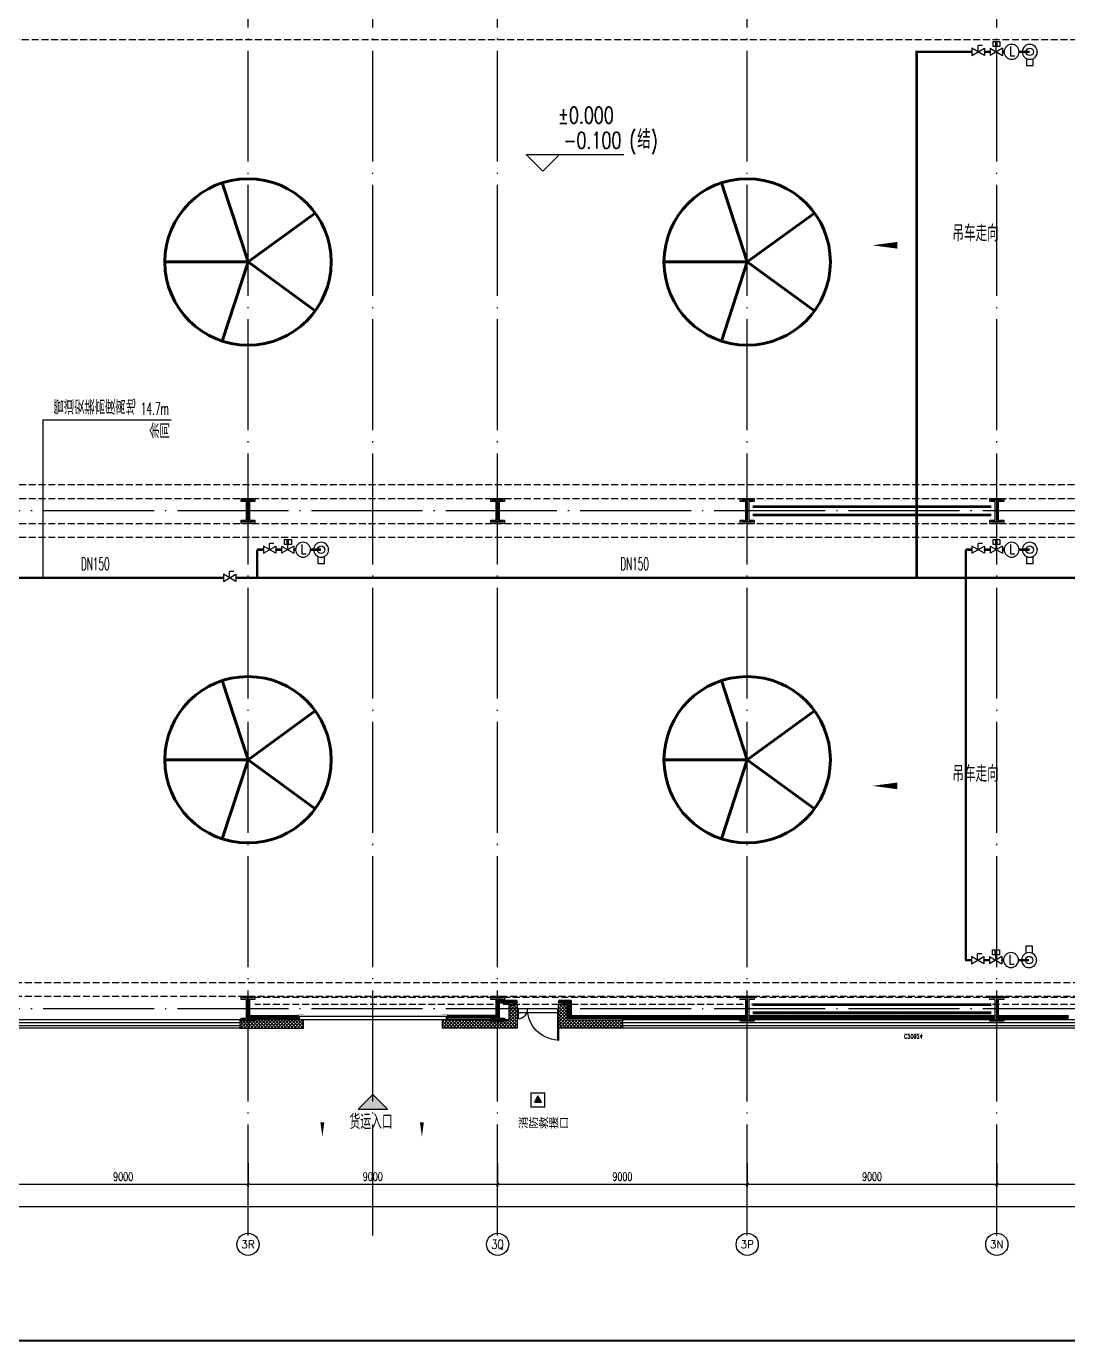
# Model space of a CAD drawing. Extents: x -452079 to 117456, y 3902 to 836955.
# Drawn here: x -271886 to -234336, y 410727 to 458153 of the extents above; entities that cross this region are included whole.
import ezdxf
from ezdxf.enums import TextEntityAlignment as Align

# ---------------------------------------------------------------- set-up
doc = ezdxf.new("R2010")
doc.units = 0
doc.header["$LTSCALE"] = 1000
doc.header["$MEASUREMENT"] = 0
for name, pattern in [('10平面$0$DASH', [0.35, 0.25, -0.1]), ('CENTER', [2, 1.25, -0.25, 0.25, -0.25]), ('DASH', [0.35, 0.25, -0.1]), ('DOTE', [2.42, 2, -0.2, 0.02, -0.2])]:
    doc.linetypes.add(name, pattern=pattern)
for name, color, linetype in [('0-cxFrame', 155, 'Continuous'), ('0-辅助线', 1, 'Continuous'), ('10平面$0$WINDOW', 4, 'Continuous'), ('A-AXIS-D', 1, 'Continuous'), ('A-AXIS-DOTE', 14, 'DOTE'), ('A-AXIS-SYMB', 3, 'Continuous'), ('A-HATCH-2', 251, 'Continuous'), ('A-HRAIL', 173, 'Continuous'), ('A-LIN-V', 9, 'Continuous'), ('A-SFCE', 30, 'Continuous'), ('A-TEXT', 61, 'Continuous'), ('A-WINDOW', 140, 'Continuous'), ('AS-COLN', 6, 'Continuous'), ('AS-WALL', 40, 'Continuous'), ('EVALVE_喷淋', 7, 'Continuous'), ('FH-tri', 180, 'Continuous'), ('FM_ZF中水', 2, 'Continuous'), ('FM_ZF喷淋', 6, 'Continuous'), ('PUB_HATCH', 8, 'Continuous'), ('PUB_TEXT', 7, 'Continuous'), ('RP-N2-01$0$$0$A-WIND-J', 1, 'Continuous'), ('RP-N2-01$0$A-WIND-J', 3, 'Continuous'), ('TEXT_喷淋', 6, 'Continuous'), ('TWT_LEAD', 3, 'Continuous'), ('WALL', 2, 'Continuous'), ('建-标高', 3, 'Continuous'), ('建-窗', 4, 'Continuous'), ('建-箭头', 3, 'Continuous'), ('建-门窗编号', 7, 'Continuous')]:
    doc.layers.add(name, color=color, linetype=linetype)
for name, color, linetype, lineweight in [('0-cxText', 131, 'Continuous', 25), ('Gps-ZF喷淋', 6, 'TG_ZP', 60), ('柱间支撑', 6, 'CENTER', 0)]:
    doc.layers.add(name, color=color, linetype=linetype, lineweight=lineweight)
doc.styles.add('_TCH_AXIS', font='COMPLEX', dxfattribs={"bigfont": 'GBCBIG'})
doc.styles.add('_TCH_DIM', font='SIMPLEX', dxfattribs={"width": 0.75, "bigfont": '@1HZTXT'})
doc.styles.add('_TCH_DIM_T3', font='SIMPLEX', dxfattribs={"width": 0.705882, "bigfont": 'GBCBIG'})
doc.styles.add('_TWT_PIPEDN', font='SIMPLEX', dxfattribs={"width": 0.65, "height": 3.5, "bigfont": 'HZTXT'})
doc.styles.add('A-STANDARD', font='SIMPLEX', dxfattribs={"bigfont": 'GBCBIG'})
doc.styles.add('A-WIN-LABEL', font='SIMPLEX', dxfattribs={"bigfont": 'GBCBIG'})
doc.styles.add('cx_tuming', font='')
doc.styles.add('cx_tuqian1', font='')
doc.styles.add('HZ', font='SIMPLEX', dxfattribs={"bigfont": 'HZTXT'})
doc.styles.add('TG_LINETYPE', font='SIMPLEX', dxfattribs={"width": 0.8, "height": 3.5, "bigfont": 'HZTXT'})
doc.styles.add('黑体', font='', dxfattribs={"height": 12})
doc.styles.get('cx_tuming').set_extended_font_data('SimHei')
doc.styles.get('cx_tuqian1').set_extended_font_data('SimSun')
doc.styles.get('黑体').set_extended_font_data('SimHei')
doc.linetypes.add('TG_ZP', pattern='A,3,-0.6,["ZP",TG_LINETYPE,S=0.1,R=0,X=-0.52,Y=-0.15],0', length=3.6)
doc.dimstyles.new('_TCH_ARCH&&100', dxfattribs={"dimtxt": 297.5, "dimasz": 100, "dimexe": 100, "dimexo": 100, "dimgap": 126.25, "dimtad": 1, "dimdec": 0, "dimzin": 0, "dimdsep": 46, "dimtxsty": '_TCH_DIM_T3', "dimblk": 'ARCHTICK', "dimcen": 0.09, "dimclrt": 7, "dimazin": 2, "dimtfac": 1, "dimtdec": 0, "dimtix": 1, "dimtmove": 2, "dimatfit": 3, "dimfxl": 0, "dimtolj": 1, "dimtzin": 0, "dimarcsym": 0})
pattern_1 = [(45, (60, 0), (-60.000061, 60.000061), []), (135, (60, 0), (-60.000061, -60.000061), [])]

# ---------------------------------------------------------------- blocks, each defined once
blk = doc.blocks.new('$VALVE$00000751')
for p, q in [((-53, -108), (-53, -221)), ((53, -221), (53, -108)), ((-53, -221), (53, -221))]:
    blk.add_line(p, q)
blk.add_lwpolyline([(-120, 0, 1), (120, 0, 1), (-120, 0, 1.76642)], format="xyb")
blk.add_circle((0, 0), 60)
for p in [(-120, 0), (120, 0)]:
    blk.add_point(p)
blk = doc.blocks.new('$VALVE$00000558')
for p, q in [((-125, 72), (125, -72)), ((125, 72), (-125, -72)), ((-125, 72), (-125, -72)), ((0, 0), (0, 104)), ((125, 72), (125, -72))]:
    blk.add_line(p, q)
blk.add_lwpolyline([(73, 106), (-66, 106), (-66, 206), (73, 206)], close=True)
for p in [(-125, 0), (125, 0)]:
    blk.add_point(p)
at = {"style": 'HZ', "width": 0.948502}
blk.add_text('M', height=69.3, dxfattribs=at).set_placement((-24, 125), (26, 125), align=Align.FIT)
blk = doc.blocks.new('$VALVE$00000531')
at = {"color": 7}
for p, q in [((-23, 104), (-23, -83)), ((-23, -83), (61, -83))]:
    blk.add_line(p, q, dxfattribs=at)
blk.add_lwpolyline([(-150, 0, 1), (150, 0, 1), (-150, 0, 0.808179)], format="xyb")
for p in [(-150, 0), (150, 0)]:
    blk.add_point(p)
blk = doc.blocks.new('$VALVE$00000437')
for p in [(0, 0), (87, 124)]:
    blk.add_line(p, (0, 124))
blk.add_lwpolyline([(-125, -72), (125, 72), (125, -72), (-125, 72)], close=True)
for p in [(-125, 0), (125, 0)]:
    blk.add_point(p)
blk = doc.blocks.new('A$C089F5A68')
at = {"layer": 'Gps-ZF喷淋', "linetype": 'TG_ZP', "const_width": 90}
for points in [[(0, 497), (224, 497)], [(675, 497), (877, 497)], [(1327, 497), (1384, 497)], [(1924, 497), (2308, 497)]]:
    blk.add_lwpolyline(points, dxfattribs=at)
at = {"layer": 'FM_ZF中水', "xscale": -2.25, "yscale": -2.25, "zscale": 2.25, "rotation": 180.437234267963}
blk.add_blockref('$VALVE$00000751', (2308, 497), dxfattribs=at)
at = {"layer": 'FM_ZF喷淋', "xscale": 1.8, "yscale": 1.8, "zscale": 1.8}
for name, p in [('$VALVE$00000437', (449, 497)), ('$VALVE$00000558', (1102, 497)), ('$VALVE$00000531', (1654, 497))]:
    blk.add_blockref(name, p, dxfattribs=at)
blk = doc.blocks.new('A$C5D1316D7')
at = {"layer": 'Gps-ZF喷淋', "linetype": 'TG_ZP', "const_width": 90}
for points in [[(0, 270), (224, 270)], [(675, 270), (877, 270)], [(1327, 270), (1384, 270)], [(1924, 270), (2308, 270)]]:
    blk.add_lwpolyline(points, dxfattribs=at)
at = {"layer": 'FM_ZF中水', "xscale": -2.25, "yscale": -2.25, "zscale": 2.25, "rotation": 0.4372342679630137}
blk.add_blockref('$VALVE$00000751', (2308, 270), dxfattribs=at)
at = {"layer": 'FM_ZF喷淋', "xscale": 1.8, "yscale": 1.8, "zscale": 1.8}
for name, p in [('$VALVE$00000437', (449, 270)), ('$VALVE$00000558', (1102, 270)), ('$VALVE$00000531', (1654, 270))]:
    blk.add_blockref(name, p, dxfattribs=at)
blk = doc.blocks.new('_ArchTick')
at = {"color": 0, "linetype": 'ByBlock', "const_width": 0.4}
blk.add_lwpolyline([(-0.5, -0.5), (0.5, 0.5)], dxfattribs=at)
blk = doc.blocks.new('*D351')
at = {"layer": 'A-AXIS-D', "color": 0, "lineweight": -2, "transparency": 16777216}
for p, q in [((48518, 3326), (48518, 2468)), ((57518, 3326), (57518, 2468)), ((48518, 2568), (57518, 2568))]:
    blk.add_line(p, q, dxfattribs=at)
at = {"layer": 'A-AXIS-D', "color": 0, "lineweight": -2, "transparency": 16777216, "xscale": 100, "yscale": 100, "zscale": 100, "rotation": 180}
blk.add_blockref('_ArchTick', (48518, 2568), dxfattribs=at)
at = {"layer": 'A-AXIS-D', "color": 0, "lineweight": -2, "transparency": 16777216, "xscale": 100, "yscale": 100, "zscale": 100}
blk.add_blockref('_ArchTick', (57518, 2568), dxfattribs=at)
at = {"layer": 'A-AXIS-D', "color": 7, "transparency": 16777216, "insert": (53018, 2843), "char_height": 297.5, "attachment_point": 5, "style": '_TCH_DIM_T3'}
blk.add_mtext('\\A1;9000', dxfattribs=at)
blk = doc.blocks.new('*D352')
at = {"layer": 'A-AXIS-D', "color": 0, "lineweight": -2, "transparency": 16777216}
for p, q in [((57518, 3326), (57518, 2468)), ((66518, 3326), (66518, 2468)), ((57518, 2568), (66518, 2568))]:
    blk.add_line(p, q, dxfattribs=at)
at = {"layer": 'A-AXIS-D', "color": 0, "lineweight": -2, "transparency": 16777216, "xscale": 100, "yscale": 100, "zscale": 100, "rotation": 180}
blk.add_blockref('_ArchTick', (57518, 2568), dxfattribs=at)
at = {"layer": 'A-AXIS-D', "color": 0, "lineweight": -2, "transparency": 16777216, "xscale": 100, "yscale": 100, "zscale": 100}
blk.add_blockref('_ArchTick', (66518, 2568), dxfattribs=at)
at = {"layer": 'A-AXIS-D', "color": 7, "transparency": 16777216, "insert": (62018, 2843), "char_height": 297.5, "attachment_point": 5, "style": '_TCH_DIM_T3'}
blk.add_mtext('\\A1;9000', dxfattribs=at)
blk = doc.blocks.new('*D353')
at = {"layer": 'A-AXIS-D', "color": 0, "lineweight": -2, "transparency": 16777216}
for p, q in [((66518, 3326), (66518, 2468)), ((75518, 3326), (75518, 2468)), ((66518, 2568), (75518, 2568))]:
    blk.add_line(p, q, dxfattribs=at)
at = {"layer": 'A-AXIS-D', "color": 0, "lineweight": -2, "transparency": 16777216, "xscale": 100, "yscale": 100, "zscale": 100, "rotation": 180}
blk.add_blockref('_ArchTick', (66518, 2568), dxfattribs=at)
at = {"layer": 'A-AXIS-D', "color": 0, "lineweight": -2, "transparency": 16777216, "xscale": 100, "yscale": 100, "zscale": 100}
blk.add_blockref('_ArchTick', (75518, 2568), dxfattribs=at)
at = {"layer": 'A-AXIS-D', "color": 7, "transparency": 16777216, "insert": (71018, 2843), "char_height": 297.5, "attachment_point": 5, "style": '_TCH_DIM_T3'}
blk.add_mtext('\\A1;9000', dxfattribs=at)
blk = doc.blocks.new('*D354')
at = {"layer": 'A-AXIS-D', "color": 0, "lineweight": -2, "transparency": 16777216}
for p, q in [((75518, 3326), (75518, 2468)), ((84518, 3326), (84518, 2468)), ((75518, 2568), (84518, 2568))]:
    blk.add_line(p, q, dxfattribs=at)
at = {"layer": 'A-AXIS-D', "color": 0, "lineweight": -2, "transparency": 16777216, "xscale": 100, "yscale": 100, "zscale": 100, "rotation": 180}
blk.add_blockref('_ArchTick', (75518, 2568), dxfattribs=at)
at = {"layer": 'A-AXIS-D', "color": 0, "lineweight": -2, "transparency": 16777216, "xscale": 100, "yscale": 100, "zscale": 100}
blk.add_blockref('_ArchTick', (84518, 2568), dxfattribs=at)
at = {"layer": 'A-AXIS-D', "color": 7, "transparency": 16777216, "insert": (80018, 2843), "char_height": 297.5, "attachment_point": 5, "style": '_TCH_DIM_T3'}
blk.add_mtext('\\A1;9000', dxfattribs=at)
blk = doc.blocks.new('*D355')
at = {"layer": 'A-AXIS-D', "color": 0, "lineweight": -2, "transparency": 16777216}
for p, q in [((84518, 3326), (84518, 2468)), ((93518, 3326), (93518, 2468)), ((84518, 2568), (93518, 2568))]:
    blk.add_line(p, q, dxfattribs=at)
at = {"layer": 'A-AXIS-D', "color": 0, "lineweight": -2, "transparency": 16777216, "xscale": 100, "yscale": 100, "zscale": 100, "rotation": 180}
blk.add_blockref('_ArchTick', (84518, 2568), dxfattribs=at)
at = {"layer": 'A-AXIS-D', "color": 0, "lineweight": -2, "transparency": 16777216, "xscale": 100, "yscale": 100, "zscale": 100}
blk.add_blockref('_ArchTick', (93518, 2568), dxfattribs=at)
at = {"layer": 'A-AXIS-D', "color": 7, "transparency": 16777216, "insert": (89018, 2843), "char_height": 297.5, "attachment_point": 5, "style": '_TCH_DIM_T3'}
blk.add_mtext('\\A1;9000', dxfattribs=at)
blk = doc.blocks.new('*D369')
at = {"layer": 'A-AXIS-D', "color": 0, "lineweight": -2, "transparency": 16777216}
for p, q in [((7618, 3226), (7618, 1668)), ((193318, 3226), (193318, 1668)), ((7618, 1768), (193318, 1768))]:
    blk.add_line(p, q, dxfattribs=at)
at = {"layer": 'A-AXIS-D', "color": 0, "lineweight": -2, "transparency": 16777216, "xscale": 100, "yscale": 100, "zscale": 100, "rotation": 180}
blk.add_blockref('_ArchTick', (7618, 1768), dxfattribs=at)
at = {"layer": 'A-AXIS-D', "color": 0, "lineweight": -2, "transparency": 16777216, "xscale": 100, "yscale": 100, "zscale": 100}
blk.add_blockref('_ArchTick', (193318, 1768), dxfattribs=at)
at = {"layer": 'A-AXIS-D', "color": 7, "transparency": 16777216, "insert": (100468, 2043), "char_height": 297.5, "attachment_point": 5, "style": '_TCH_DIM_T3'}
blk.add_mtext('\\A1;185700', dxfattribs=at)
blk = doc.blocks.new('WINDOW2DLIB$DYNSTYLE$00000005')
at = {"color": 0}
for points in [[(-0.5, 0.5), (-0.5, -0.5)], [(-0.5, 0.5), (0.5, 0.5)], [(0.5, -0.5), (0.5, 0.5)], [(0.5, 0.1667), (-0.5, 0.1667)], [(0.5, -0.1667), (-0.5, -0.1667)], [(-0.5, -0.5), (0.5, -0.5)]]:
    blk.add_lwpolyline(points, dxfattribs=at)
blk = doc.blocks.new('10平面$0$$DorLib2D$00000126')
at = {"color": 0, "linetype": 'Continuous'}
for p, q in [((-0.532, 0.5), (-0.532, 0.9)), ((0.532, 0.9), (0.532, 0.5))]:
    blk.add_line(p, q, dxfattribs=at)
at = {"color": 0, "linetype": '10平面$0$DASH'}
for p, q in [((-0.532, 0.9), (0.532, 0.9)), ((-0.532, 0.5), (0.532, 0.5))]:
    blk.add_line(p, q, dxfattribs=at)
blk = doc.blocks.new('DOOR2DLIB$SYSLIB$00000123')
at = {"color": 0}
for p, q in [((0.475, -0.001), (0.475, 0.752)), ((0.475, 0.752), (0.5, 0.752)), ((0.5, -0.001), (0.5, 0.752)), ((-0.5, 0), (-0.5, 0.252)), ((-0.475, 0.252), (-0.5, 0.252)), ((-0.475, 0), (-0.475, 0.252)), ((-0.475, 0), (-0.5, 0)), ((0.475, -0.001), (0.5, -0.001))]:
    blk.add_line(p, q, dxfattribs=at)
for centre, radius, start, end in [((0.505, -0.002), 0.755, 92.2493, 179.7238), ((-0.501, 0.003), 0.251, 359.7899, 84.0974)]:
    blk.add_arc(centre, radius, start, end, dxfattribs=at)
blk = doc.blocks.new('42343243')
at = {"layer": 'PUB_HATCH'}
h = blk.add_hatch(dxfattribs=at)
h.set_pattern_fill('多孔材料', color=256, scale=30, style=0)
h.set_pattern_definition(pattern_1)
h.paths.add_polyline_path([(-254454, 1222870), (-254154, 1223170), (-256854, 1223170), (-256854, 1222870)])
h = blk.add_hatch(dxfattribs=at)
h.set_pattern_fill('多孔材料', color=256, scale=30, style=0)
h.set_pattern_definition(pattern_1)
h.paths.add_polyline_path([(-254454, 1222320), (-254154, 1222620), (-254154, 1223170), (-254454, 1222870)])
h = blk.add_hatch(dxfattribs=at)
h.set_pattern_fill('多孔材料', color=256, scale=30, style=0)
h.set_pattern_definition(pattern_1)
h.paths.add_polyline_path([(-252354, 1222870), (-250354, 1222870), (-250354, 1223170), (-252654, 1223170)])
h = blk.add_hatch(dxfattribs=at)
h.set_pattern_fill('多孔材料', color=256, scale=30, style=0)
h.set_pattern_definition(pattern_1)
h.paths.add_polyline_path([(-252654, 1222620), (-252354, 1222320), (-252354, 1222870), (-252654, 1223170)])
h = blk.add_hatch(dxfattribs=at)
h.set_pattern_fill('多孔材料', color=256, scale=30, style=0)
h.set_pattern_definition(pattern_1)
h.paths.add_polyline_path([(-254454, 1222320), (-254154, 1222320), (-254154, 1222620)])
h = blk.add_hatch(dxfattribs=at)
h.set_pattern_fill('多孔材料', color=256, scale=30, style=0)
h.set_pattern_definition(pattern_1)
h.paths.add_polyline_path([(-252654, 1222620), (-252654, 1222320), (-252354, 1222320)])
at = {"layer": '10平面$0$WINDOW'}
blk.add_line((-252654, 1222620), (-254154, 1222620), dxfattribs=at)
at = {"layer": 'AS-WALL'}
for p, q in [((-254154, 1223170), (-256854, 1223170)), ((-256854, 1222870), (-256854, 1223170)), ((-254154, 1222620), (-254154, 1223170)), ((-250354, 1223170), (-252654, 1223170)), ((-252654, 1222620), (-252654, 1223170)), ((-250354, 1222870), (-250354, 1223170)), ((-254454, 1222870), (-256854, 1222870)), ((-254454, 1222320), (-254454, 1222870)), ((-252354, 1222870), (-250354, 1222870)), ((-252354, 1222320), (-252354, 1222870)), ((-254454, 1222320), (-254154, 1222320)), ((-254154, 1222320), (-254154, 1222620)), ((-252654, 1222620), (-252654, 1222320)), ((-252654, 1222320), (-252354, 1222320))]:
    blk.add_line(p, q, dxfattribs=at)
at = {"layer": '10平面$0$WINDOW', "zscale": 300}
for name, p, xscale, yscale, rotation in [('DOOR2DLIB$SYSLIB$00000123', (-253404, 1222470), -1500, -1500, 179.9999999999555), ('10平面$0$$DorLib2D$00000126', (-259354, 1223020), 5000, 300, 179.9999999999992)]:
    blk.add_blockref(name, p, dxfattribs=dict(at, xscale=xscale, yscale=yscale, rotation=rotation))
at = {"layer": '建-窗'}
ref = blk.add_blockref('WINDOW2DLIB$DYNSTYLE$00000005', (-239904, 1223020), dxfattribs=dict(at, xscale=-20900, yscale=-300, zscale=300, rotation=359.9999999994902))
ref.add_attrib('A', 'C20924', (-240194, 1223393), dxfattribs={"layer": '建-门窗编号', "height": 148.8, "style": 'A-WIN-LABEL', "width": 0.705882})
blk = doc.blocks.new('4324324')
at = {"layer": 'A-HATCH-2', "color": 8, "linetype": 'DASH'}
for p, q in [((-307354, 583870), (-128854, 583870)), ((-313054, 567820), (-128854, 567820)), ((-313054, 567320), (-128854, 567320)), ((-313054, 566420), (-128854, 566420)), ((-313054, 565920), (-128854, 565920)), ((-312854, 549870), (-138054, 549870)), ((-312854, 549370), (-138054, 549370))]:
    blk.add_line(p, q, dxfattribs=at)
blk = doc.blocks.new('w4324324')
at = {"layer": 'A-HATCH-2', "lineweight": 60}
for q in [(-1694760, 686605), (-1697614, 684532), (-1691907, 684532), (-1696524, 681178), (-1692997, 681178)]:
    blk.add_line((-1694760, 683605), q, dxfattribs=at)
blk.add_circle((-1694760, 683605), 3000, dxfattribs=at)
blk = doc.blocks.new('342343')
at = {"layer": 'A-LIN-V'}
for p in [(1030710, 63556), (1048660, 63556), (1030710, 45556), (1048660, 45556)]:
    blk.add_blockref('w4324324', p, dxfattribs=at)
blk = doc.blocks.new('w42343243')
at = {"layer": 'A-HATCH-2', "color": 2}
blk.add_lwpolyline([(-165104, 621070), (-164604, 621070), (-164604, 620958), (-164800, 620958), (-164800, 620282), (-164604, 620282), (-164604, 620170), (-165104, 620170), (-165104, 620282), (-164908, 620282), (-164908, 620958), (-165104, 620958)], close=True, dxfattribs=at)
at = {"layer": 'AS-COLN', "color": 8}
blk.add_lwpolyline([(-165054, 621020), (-164654, 621020), (-164654, 621008), (-164850, 621008), (-164850, 620232), (-164654, 620232), (-164654, 620220), (-165054, 620220), (-165054, 620232), (-164858, 620232), (-164858, 621008), (-165054, 621008)], close=True, dxfattribs=at)
blk = doc.blocks.new('42343')
at = {"layer": 'A-WINDOW'}
for p in [(-99000, -53750), (-90000, -53750), (-81000, -53750), (-72000, -53750), (-99000, -71700), (-90000, -71700), (-81000, -71700), (-72000, -71700)]:
    blk.add_blockref('w42343243', p, dxfattribs=at)
blk = doc.blocks.new('RP-N2-01$0$$0$xfjy')
at = {"layer": 'RP-N2-01$0$$0$A-WIND-J'}
h = blk.add_hatch(color=8, dxfattribs=at)
h.dxf.hatch_style = 1
h.paths.add_polyline_path([(1141876, -26214), (1142135, -26214), (1142005, -25989)])
at = {"layer": 'RP-N2-01$0$$0$A-WIND-J', "color": 8, "const_width": 25}
blk.add_lwpolyline([(1141755, -25889), (1141755, -26389), (1142255, -26389), (1142255, -25889)], close=True, dxfattribs=at)
at = {"layer": 'RP-N2-01$0$$0$A-WIND-J', "color": 8}
for points in [[(1141755, -26389), (1142255, -26389), (1142255, -25889), (1141755, -25889)], [(1141876, -26214), (1142135, -26214), (1142005, -25989)]]:
    blk.add_lwpolyline(points, close=True, dxfattribs=at)
blk = doc.blocks.new('RP-N2-01$0$xfjy')
at = {"layer": 'RP-N2-01$0$$0$A-WIND-J', "color": 8}
blk.add_blockref('RP-N2-01$0$$0$xfjy', (0, 0), dxfattribs=at)
blk = doc.blocks.new('3333')
at = {"layer": 'A-SFCE', "const_width": 20}
blk.add_lwpolyline([(-227064, 766320), (-227064, 766510), (-227244, 766510), (-227244, 766320)], dxfattribs=at)
blk = doc.blocks.new('99平面图例外参$0$$LinePat$圆环')
for points in [[(0, 150), (300, 150)], [(0, 0), (300, 0)], [(0, -150), (300, -150)]]:
    blk.add_lwpolyline(points)
at = {"color": 0}
blk.add_circle((150, 0), 150, dxfattribs=at)
blk = doc.blocks.new('TK22.A0+1 L(Dragon)')
at = {"layer": '0-cxFrame', "const_width": 0.5}
blk.add_lwpolyline([(-80, 10), (-1465, 10), (-1465, 831), (-80, 831)], close=True, dxfattribs=at)
at = {"style": '黑体', "flags": 4}
blk.add_attdef('图幅', text='', height=3.3, dxfattribs=at).set_placement((-40, 3), align=Align.RIGHT)
at = {"layer": '0-cxText', "flags": 4}
for tag, height, style, p in [('建设单位', 3.5, 'cx_tuming', (-45, 240)), ('项目名称', 3.5, 'cx_tuming', (-45, 210)), ('子项名称', 3.5, 'cx_tuming', (-45, 180)), ('工程编号', 3.3, 'cx_tuqian1', (-35, 165)), ('图名1', 3.5, 'cx_tuming', (-45, 87)), ('图名2', 3.5, 'cx_tuming', (-45, 79)), ('图名3', 3.5, 'cx_tuming', (-45, 71)), ('出图日期', 3.3, 'cx_tuqian1', (-39, 60)), ('专业', 3.3, 'cx_tuqian1', (-55, 52)), ('图号', 3.3, 'cx_tuqian1', (-55, 44)), ('版次', 3.3, 'cx_tuqian1', (-20, 44))]:
    blk.add_attdef(tag, text='', height=height, dxfattribs=dict(at, style=style)).set_placement(p, align=Align.MIDDLE)
blk = doc.blocks.new('$EVALVE$00000030')
for p in [(0, 0), (87, 124)]:
    blk.add_line(p, (0, 124))
blk.add_lwpolyline([(-125, -72), (125, 72), (125, -72), (-125, 72)], close=True)
for p in [(-125, 0), (125, 0)]:
    blk.add_point(p)
blk = doc.blocks.new('A$C515E426B')
at = {"layer": 'FH-tri'}
h = blk.add_hatch(color=8, dxfattribs=at)
h.dxf.hatch_style = 1
h.paths.add_polyline_path([(61487.8, 5273.4), (62548.5, 5273.4), (62018.2, 5803.8)])
at = {"layer": 'PUB_HATCH'}
h = blk.add_hatch(dxfattribs=at)
h.set_pattern_fill('多孔材料', color=256, scale=30, style=0)
h.set_pattern_definition([(45, (321432.36, -540023.96), (-60.000061, 60.000061), []), (135, (321432.36, -540023.96), (-60.000061, -60.000061), [])])
h.paths.add_polyline_path([(59518.2, 8496), (57218.2, 8496), (57218.2, 8196), (59518.2, 8196)])
at = {"layer": 'A-AXIS-D'}
for centre in [(57518.2, 400), (66518.2, 400), (75518.2, 400), (84518.2, 400)]:
    blk.add_circle(centre, 400, dxfattribs=at)
at = {"layer": 'A-AXIS-DOTE', "color": 8, "ltscale": 2}
for p, q in [((57518.2, 716), (57518.2, 86200)), ((62018.2, 716), (62018.2, 86200)), ((66518.2, 716), (66518.2, 86200)), ((75518.2, 716), (75518.2, 86200)), ((84518.2, 716), (84518.2, 86200)), ((199332.4, 26846), (3362.4, 26846)), ((199332.4, 8896), (3362.4, 8896))]:
    blk.add_line(p, q, dxfattribs=at)
at = {"layer": 'A-AXIS-SYMB'}
for points in [[(60198.2, 5733.8, 0, 0, 0), (60198.2, 4273.8, 0, 140, 0), (60198.2, 4798.8, 0, 0, 0)], [(63788.2, 5733.8, 0, 0, 0), (63788.2, 4273.8, 0, 140, 0), (63788.2, 4798.8, 0, 0, 0)]]:
    blk.add_lwpolyline(points, format="xyseb", dxfattribs=at)
at = {"layer": 'A-SFCE', "color": 8, "linetype": 'DASH'}
for p, q in [((66368.2, 9296), (57768.2, 9296)), ((66368.2, 9046), (57768.2, 9046)), ((75368.2, 9296), (66668.2, 9296)), ((75368.2, 9046), (66668.2, 9046)), ((93368.2, 9296), (75668.2, 9296)), ((93368.2, 9046), (75668.2, 9046))]:
    blk.add_line(p, q, dxfattribs=at)
at = {"layer": 'AS-WALL'}
for p, q in [((59518.2, 8496), (57218.2, 8496)), ((57218.2, 8496), (57218.2, 8196)), ((57218.2, 8196), (59518.2, 8196)), ((59518.2, 8196), (59518.2, 8496))]:
    blk.add_line(p, q, dxfattribs=at)
at = {"layer": 'FH-tri', "color": 8}
blk.add_lwpolyline([(61487.8, 5273.4), (62548.5, 5273.4), (62548.5, 5273.4), (62018.2, 5803.8)], close=True, dxfattribs=at)
at = {"layer": '建-标高'}
for p, q in [((68151.8, 39096), (67551.8, 39696)), ((67551.8, 39696), (71071.8, 39696)), ((68151.8, 39096), (68751.8, 39696))]:
    blk.add_line(p, q, dxfattribs=at)
at = {"layer": '建-箭头', "color": 8}
for points in [[(86930.4, 36421, 0, 0, 0), (80030.4, 36421, 0, 240, 0), (80930.4, 36421, 0, 0, 0)], [(86930.4, 16931, 0, 0, 0), (80030.4, 16931, 0, 240, 0), (80930.4, 16931, 0, 0, 0)]]:
    blk.add_lwpolyline(points, format="xyseb", dxfattribs=at)
at = {"layer": '柱间支撑', "color": 8, "const_width": 100}
for points in [[(84318.2, 26996), (75718.2, 26996)], [(84318.2, 26696), (75718.2, 26696)], [(84318.2, 9046), (75718.2, 9046)], [(84318.2, 8746), (75718.2, 8746)]]:
    blk.add_lwpolyline(points, dxfattribs=at)
at = {"layer": 'A-HRAIL', "yscale": 0.3333333333333333, "zscale": 0.3333333333333333}
for p, xscale, rotation in [((66679.8, 9146.1), 0.3588888661932368, 180), ((66787.5, 9146.1), 0.3588888661932368, 180), ((66895.2, 9146.1), 0.3588888661932368, 180), ((67002.8, 9146.1), 0.3588888661932368, 180), ((67110.5, 9146.1), 0.3588888661932368, 180), ((67218.2, 9146.1), 0.3588888661932368, 180), ((68830.7, 9146.1), 0.3749999999076196, 180), ((68943.2, 9146.1), 0.3749999999076196, 180), ((69055.7, 9146.1), 0.3749999999076196, 180), ((69168.2, 9146.1), 0.3749999999076196, 180), ((69118.2, 9196.1), 0.3611111227129974, 270), ((69118.2, 9087.8), 0.3611111227129974, 270), ((57572.2, 8602.1), -0.3444736211542748, 179.9999999997001), ((57675.5, 8602.1), -0.3444736211542748, 179.9999999997001), ((57778.9, 8602.1), -0.3444736211542748, 179.9999999997001), ((57882.2, 8602.1), -0.3444736211542748, 179.9999999997001), ((57985.5, 8602.1), -0.3444736211542748, 179.9999999997001), ((58088.9, 8602.1), -0.3444736211542748, 179.9999999997001), ((58192.2, 8602.1), -0.3444736211542748, 179.9999999997001), ((58295.6, 8602.1), -0.3444736211542748, 179.9999999997001), ((58398.9, 8602.1), -0.3444736211542748, 179.9999999997001), ((58502.3, 8602.1), -0.3444736211542748, 179.9999999997001), ((58605.6, 8602.1), -0.3444736211542748, 179.9999999997001), ((58708.9, 8602.1), -0.3444736211542748, 179.9999999997001), ((58812.3, 8602.1), -0.3444736211542748, 179.9999999997001), ((58915.6, 8602.1), -0.3444736211542748, 179.9999999997001), ((59019, 8602.1), -0.3444736211542748, 179.9999999997001), ((59122.3, 8602.1), -0.3444736211542748, 179.9999999997001), ((59225.7, 8602.1), -0.3444736211542748, 179.9999999997001), ((64810.7, 8602.1), 0.3444737743800529, 180.000000000205), ((64914, 8602.1), 0.3444737743800529, 180.000000000205), ((65017.4, 8602.1), 0.3444737743800529, 180.000000000205), ((65120.7, 8602.1), 0.3444737743800529, 180.000000000205), ((65224.1, 8602.1), 0.3444737743800529, 180.000000000205), ((65327.4, 8602.1), 0.3444737743800529, 180.000000000205), ((65430.8, 8602.1), 0.3444737743800529, 180.000000000205), ((65534.1, 8602.1), 0.3444737743800529, 180.000000000205), ((65637.4, 8602.1), 0.3444737743800529, 180.000000000205), ((65740.8, 8602.1), 0.3444737743800529, 180.000000000205), ((65844.1, 8602.1), 0.3444737743800529, 180.000000000205), ((65947.5, 8602.1), 0.3444737743800529, 180.000000000205), ((66050.8, 8602.1), 0.3444737743800529, 180.000000000205), ((66154.2, 8602.1), 0.3444737743800529, 180.000000000205), ((66257.5, 8602.1), 0.3444737743800529, 180.000000000205), ((66360.8, 8602.1), 0.3444737743800529, 180.000000000205), ((66464.2, 8602.1), 0.3444737743800529, 180.000000000205), ((69118.2, 8979.4), 0.3611111227129974, 270), ((69118.2, 8871.1), 0.3611111227129974, 270), ((69118.2, 8762.8), 0.3611111227129974, 270), ((69118.2, 8654.4), 0.3611111227129974, 270), ((69068.2, 8602.1), -0.3384127419231498, 179.9999999997967), ((69169.7, 8602.1), -0.3384127419231498, 179.9999999997967), ((69271.2, 8602.1), -0.3384127419231498, 179.9999999997967), ((69372.8, 8602.1), -0.3384127419231498, 179.9999999997967), ((69474.3, 8602.1), -0.3384127419231498, 179.9999999997967), ((69575.8, 8602.1), -0.3384127419231498, 179.9999999997967), ((69677.3, 8602.1), -0.3384127419231498, 179.9999999997967), ((69778.8, 8602.1), -0.3384127419231498, 179.9999999997967), ((69880.4, 8602.1), -0.3384127419231498, 179.9999999997967), ((69981.9, 8602.1), -0.3384127419231498, 179.9999999997967), ((70083.4, 8602.1), -0.3384127419231498, 179.9999999997967), ((70184.9, 8602.1), -0.3384127419231498, 179.9999999997967), ((70286.5, 8602.1), -0.3384127419231498, 179.9999999997967), ((70388, 8602.1), -0.3384127419231498, 179.9999999997967), ((70489.5, 8602.1), -0.3384127419231498, 179.9999999997967), ((70591, 8602.1), -0.3384127419231498, 179.9999999997967), ((70692.6, 8602.1), -0.3384127419231498, 179.9999999997967), ((70794.1, 8602.1), -0.3384127419231498, 179.9999999997967), ((70895.6, 8602.1), -0.3384127419231498, 179.9999999997967), ((70997.1, 8602.1), -0.3384127419231498, 179.9999999997967), ((71098.7, 8602.1), -0.3384127419231498, 179.9999999997967), ((71200.2, 8602.1), -0.3384127419231498, 179.9999999997967), ((71301.7, 8602.1), -0.3384127419231498, 179.9999999997967), ((71403.2, 8602.1), -0.3384127419231498, 179.9999999997967), ((71504.8, 8602.1), -0.3384127419231498, 179.9999999997967), ((71606.3, 8602.1), -0.3384127419231498, 179.9999999997967), ((71707.8, 8602.1), -0.3384127419231498, 179.9999999997967), ((71809.3, 8602.1), -0.3384127419231498, 179.9999999997967), ((71910.8, 8602.1), -0.3384127419231498, 179.9999999997967), ((72012.4, 8602.1), -0.3384127419231498, 179.9999999997967), ((72113.9, 8602.1), -0.3384127419231498, 179.9999999997967), ((72215.4, 8602.1), -0.3384127419231498, 179.9999999997967), ((72316.9, 8602.1), -0.3384127419231498, 179.9999999997967), ((72418.5, 8602.1), -0.3384127419231498, 179.9999999997967), ((72520, 8602.1), -0.3384127419231498, 179.9999999997967), ((72621.5, 8602.1), -0.3384127419231498, 179.9999999997967), ((72723, 8602.1), -0.3384127419231498, 179.9999999997967), ((72824.6, 8602.1), -0.3384127419231498, 179.9999999997967), ((72926.1, 8602.1), -0.3384127419231498, 179.9999999997967), ((73027.6, 8602.1), -0.3384127419231498, 179.9999999997967), ((73129.1, 8602.1), -0.3384127419231498, 179.9999999997967), ((73230.7, 8602.1), -0.3384127419231498, 179.9999999997967), ((73332.2, 8602.1), -0.3384127419231498, 179.9999999997967), ((73433.7, 8602.1), -0.3384127419231498, 179.9999999997967), ((73535.2, 8602.1), -0.3384127419231498, 179.9999999997967), ((73636.8, 8602.1), -0.3384127419231498, 179.9999999997967), ((73738.3, 8602.1), -0.3384127419231498, 179.9999999997967), ((73839.8, 8602.1), -0.3384127419231498, 179.9999999997967), ((73941.3, 8602.1), -0.3384127419231498, 179.9999999997967), ((74042.8, 8602.1), -0.3384127419231498, 179.9999999997967), ((74144.4, 8602.1), -0.3384127419231498, 179.9999999997967), ((74245.9, 8602.1), -0.3384127419231498, 179.9999999997967), ((74347.4, 8602.1), -0.3384127419231498, 179.9999999997967), ((74448.9, 8602.1), -0.3384127419231498, 179.9999999997967), ((74550.5, 8602.1), -0.3384127419231498, 179.9999999997967), ((74652, 8602.1), -0.3384127419231498, 179.9999999997967), ((74753.5, 8602.1), -0.3384127419231498, 179.9999999997967), ((74855, 8602.1), -0.3384127419231498, 179.9999999997967), ((74956.6, 8602.1), -0.3384127419231498, 179.9999999997967), ((75058.1, 8602.1), -0.3384127419231498, 179.9999999997967), ((75159.6, 8602.1), -0.3384127419231498, 179.9999999997967), ((75261.1, 8602.1), -0.3384127419231498, 179.9999999997967), ((75362.7, 8602.1), -0.3384127419231498, 179.9999999997967), ((75572.2, 8602.1), -0.3368181818181818, 179.9999999997967), ((75673.2, 8602.1), -0.3368181818181818, 179.9999999997967), ((75774.3, 8602.1), -0.3368181818181818, 179.9999999997967), ((75875.3, 8602.1), -0.3368181818181818, 179.9999999997967), ((75976.4, 8602.1), -0.3368181818181818, 179.9999999997967), ((76077.4, 8602.1), -0.3368181818181818, 179.9999999997967), ((76178.5, 8602.1), -0.3368181818181818, 179.9999999997967), ((76279.5, 8602.1), -0.3368181818181818, 179.9999999997967), ((76380.5, 8602.1), -0.3368181818181818, 179.9999999997967), ((76481.6, 8602.1), -0.3368181818181818, 179.9999999997967), ((76582.6, 8602.1), -0.3368181818181818, 179.9999999997967), ((76683.7, 8602.1), -0.3368181818181818, 179.9999999997967), ((76784.7, 8602.1), -0.3368181818181818, 179.9999999997967), ((76885.8, 8602.1), -0.3368181818181818, 179.9999999997967), ((76986.8, 8602.1), -0.3368181818181818, 179.9999999997967), ((77087.9, 8602.1), -0.3368181818181818, 179.9999999997967), ((77188.9, 8602.1), -0.3368181818181818, 179.9999999997967), ((77290, 8602.1), -0.3368181818181818, 179.9999999997967), ((77391, 8602.1), -0.3368181818181818, 179.9999999997967), ((77492, 8602.1), -0.3368181818181818, 179.9999999997967), ((77593.1, 8602.1), -0.3368181818181818, 179.9999999997967), ((77694.1, 8602.1), -0.3368181818181818, 179.9999999997967), ((77795.2, 8602.1), -0.3368181818181818, 179.9999999997967), ((77896.2, 8602.1), -0.3368181818181818, 179.9999999997967), ((77997.3, 8602.1), -0.3368181818181818, 179.9999999997967), ((78098.3, 8602.1), -0.3368181818181818, 179.9999999997967), ((78199.4, 8602.1), -0.3368181818181818, 179.9999999997967), ((78300.4, 8602.1), -0.3368181818181818, 179.9999999997967), ((78401.5, 8602.1), -0.3368181818181818, 179.9999999997967), ((78502.5, 8602.1), -0.3368181818181818, 179.9999999997967), ((78603.5, 8602.1), -0.3368181818181818, 179.9999999997967), ((78704.6, 8602.1), -0.3368181818181818, 179.9999999997967), ((78805.6, 8602.1), -0.3368181818181818, 179.9999999997967), ((78906.7, 8602.1), -0.3368181818181818, 179.9999999997967), ((79007.7, 8602.1), -0.3368181818181818, 179.9999999997967), ((79108.8, 8602.1), -0.3368181818181818, 179.9999999997967), ((79209.8, 8602.1), -0.3368181818181818, 179.9999999997967), ((79310.9, 8602.1), -0.3368181818181818, 179.9999999997967), ((79411.9, 8602.1), -0.3368181818181818, 179.9999999997967), ((79513, 8602.1), -0.3368181818181818, 179.9999999997967), ((79614, 8602.1), -0.3368181818181818, 179.9999999997967), ((79715, 8602.1), -0.3368181818181818, 179.9999999997967), ((79816.1, 8602.1), -0.3368181818181818, 179.9999999997967), ((79917.1, 8602.1), -0.3368181818181818, 179.9999999997967), ((80018.2, 8602.1), -0.3368181818181818, 179.9999999997967), ((80119.2, 8602.1), -0.3368181818181818, 179.9999999997967), ((80220.3, 8602.1), -0.3368181818181818, 179.9999999997967), ((80321.3, 8602.1), -0.3368181818181818, 179.9999999997967), ((80422.4, 8602.1), -0.3368181818181818, 179.9999999997967), ((80523.4, 8602.1), -0.3368181818181818, 179.9999999997967), ((80624.5, 8602.1), -0.3368181818181818, 179.9999999997967), ((80725.5, 8602.1), -0.3368181818181818, 179.9999999997967), ((80826.5, 8602.1), -0.3368181818181818, 179.9999999997967), ((80927.6, 8602.1), -0.3368181818181818, 179.9999999997967), ((81028.6, 8602.1), -0.3368181818181818, 179.9999999997967), ((81129.7, 8602.1), -0.3368181818181818, 179.9999999997967), ((81230.7, 8602.1), -0.3368181818181818, 179.9999999997967), ((81331.8, 8602.1), -0.3368181818181818, 179.9999999997967), ((81432.8, 8602.1), -0.3368181818181818, 179.9999999997967), ((81533.9, 8602.1), -0.3368181818181818, 179.9999999997967), ((81634.9, 8602.1), -0.3368181818181818, 179.9999999997967), ((81736, 8602.1), -0.3368181818181818, 179.9999999997967), ((81837, 8602.1), -0.3368181818181818, 179.9999999997967), ((81938, 8602.1), -0.3368181818181818, 179.9999999997967), ((82039.1, 8602.1), -0.3368181818181818, 179.9999999997967), ((82140.1, 8602.1), -0.3368181818181818, 179.9999999997967), ((82241.2, 8602.1), -0.3368181818181818, 179.9999999997967), ((82342.2, 8602.1), -0.3368181818181818, 179.9999999997967), ((82443.3, 8602.1), -0.3368181818181818, 179.9999999997967), ((82544.3, 8602.1), -0.3368181818181818, 179.9999999997967), ((82645.4, 8602.1), -0.3368181818181818, 179.9999999997967), ((82746.4, 8602.1), -0.3368181818181818, 179.9999999997967), ((82847.5, 8602.1), -0.3368181818181818, 179.9999999997967), ((82948.5, 8602.1), -0.3368181818181818, 179.9999999997967), ((83049.5, 8602.1), -0.3368181818181818, 179.9999999997967), ((83150.6, 8602.1), -0.3368181818181818, 179.9999999997967), ((83251.6, 8602.1), -0.3368181818181818, 179.9999999997967), ((83352.7, 8602.1), -0.3368181818181818, 179.9999999997967), ((83453.7, 8602.1), -0.3368181818181818, 179.9999999997967), ((83554.8, 8602.1), -0.3368181818181818, 179.9999999997967), ((83655.8, 8602.1), -0.3368181818181818, 179.9999999997967), ((83756.9, 8602.1), -0.3368181818181818, 179.9999999997967), ((83857.9, 8602.1), -0.3368181818181818, 179.9999999997967), ((83959, 8602.1), -0.3368181818181818, 179.9999999997967), ((84060, 8602.1), -0.3368181818181818, 179.9999999997967), ((84161, 8602.1), -0.3368181818181818, 179.9999999997967), ((84262.1, 8602.1), -0.3368181818181818, 179.9999999997967), ((84363.1, 8602.1), -0.3368181818181818, 179.9999999997967), ((84572.2, 8602.1), -0.3368181818181785, 179.9999999997959), ((84673.2, 8602.1), -0.3368181818181785, 179.9999999997959), ((84774.3, 8602.1), -0.3368181818181785, 179.9999999997959), ((84875.3, 8602.1), -0.3368181818181785, 179.9999999997959), ((84976.4, 8602.1), -0.3368181818181785, 179.9999999997959), ((85077.4, 8602.1), -0.3368181818181785, 179.9999999997959), ((85178.5, 8602.1), -0.3368181818181785, 179.9999999997959), ((85279.5, 8602.1), -0.3368181818181785, 179.9999999997959), ((85380.5, 8602.1), -0.3368181818181785, 179.9999999997959), ((85481.6, 8602.1), -0.3368181818181785, 179.9999999997959), ((85582.6, 8602.1), -0.3368181818181785, 179.9999999997959), ((85683.7, 8602.1), -0.3368181818181785, 179.9999999997959), ((85784.7, 8602.1), -0.3368181818181785, 179.9999999997959), ((85885.8, 8602.1), -0.3368181818181785, 179.9999999997959), ((85986.8, 8602.1), -0.3368181818181785, 179.9999999997959), ((86087.9, 8602.1), -0.3368181818181785, 179.9999999997959), ((86188.9, 8602.1), -0.3368181818181785, 179.9999999997959), ((86290, 8602.1), -0.3368181818181785, 179.9999999997959), ((86391, 8602.1), -0.3368181818181785, 179.9999999997959), ((86492, 8602.1), -0.3368181818181785, 179.9999999997959), ((86593.1, 8602.1), -0.3368181818181785, 179.9999999997959), ((86694.1, 8602.1), -0.3368181818181785, 179.9999999997959), ((86795.2, 8602.1), -0.3368181818181785, 179.9999999997959), ((86896.2, 8602.1), -0.3368181818181785, 179.9999999997959), ((86997.3, 8602.1), -0.3368181818181785, 179.9999999997959)]:
    blk.add_blockref('99平面图例外参$0$$LinePat$圆环', p, dxfattribs=dict(at, xscale=xscale, rotation=rotation))
at = {"layer": 'A-LIN-V', "rotation": 90}
blk.add_blockref('342343', (804678.8, 681921), dxfattribs=at)
at = {"layer": 'A-SFCE', "xscale": -1, "rotation": 90}
blk.add_blockref('3333', (825839, -218558.1), dxfattribs=at)
at = {"layer": 'A-SFCE', "rotation": 270}
blk.add_blockref('3333', (-701802.6, -218558.1), dxfattribs=at)
at = {"layer": 'A-WINDOW'}
for name in ['42343', '4324324']:
    blk.add_blockref(name, (321372.4, -540024), dxfattribs=at)
at = {"layer": 'A-WINDOW', "xscale": -1, "rotation": 180}
blk.add_blockref('42343243', (321372.4, 1231366), dxfattribs=at)
at = {"layer": 'RP-N2-01$0$A-WIND-J'}
blk.add_blockref('RP-N2-01$0$xfjy', (-1074033.1, 31744.8, 0), dxfattribs=at)
at = {"layer": '建-窗', "xscale": 13200, "yscale": -300, "zscale": 300, "rotation": 179.9999999996995}
blk.add_blockref('WINDOW2DLIB$DYNSTYLE$00000005', (50618.2, 8346), dxfattribs=at)
at = {"layer": 'A-TEXT', "color": 8}
for s, height, style, p in [('货运入口', 540.14, 'A-STANDARD', (61176.9, 4551.3)), ('消防救援口', 384.1, '_TCH_DIM', (67261.4, 4573, 0))]:
    blk.add_text(s, height=height, dxfattribs=dict(at, style=style)).set_placement(p)
at = {"layer": 'PUB_TEXT', "style": 'A-STANDARD', "width": 0.705882}
for s, p in [('%%P0.000', (68691.8, 40816)), ('-0.100', (68891.8, 39906)), ('(', (71271.8, 39906)), (')', (72043.3, 39906))]:
    blk.add_text(s, height=595, dxfattribs=at).set_placement(p)
at = {"layer": 'PUB_TEXT', "style": 'A-STANDARD'}
blk.add_text('结', height=675.2, dxfattribs=at).set_placement((71551.8, 39906))
at = {"layer": 'PUB_TEXT', "color": 8, "style": 'A-STANDARD'}
for p in [(82918, 36568), (82918, 17078)]:
    blk.add_text('吊车走向', height=578.72, dxfattribs=at).set_placement(p)
at = {"layer": 'PUB_TEXT', "style": '_TCH_AXIS'}
for s, height, p, p2 in [('3R', 276.42, (57274.7, 261.8), (57761.7, 261.8)), ('3P', 282.17, (75276.3, 258.9), (75760, 258.9)), ('3N', 270.86, (84273.1, 264.6), (84763.2, 264.6))]:
    blk.add_text(s, height=height, dxfattribs=at).set_placement(p, p2, align=Align.FIT)
at = {"layer": 'PUB_TEXT', "style": '_TCH_AXIS', "width": 0.807692}
blk.add_text('3Q', height=333.94, dxfattribs=at).set_placement((66293.4, 233), (66742.9, 233), align=Align.FIT)
at = {"layer": 'A-AXIS-D'}
for base, p1, p2, picture, middle in [((193318.2, 1768.3), (7618.2, 3326.3), (193318.2, 3326.3), '*D369', (100468.2, 2043.3)), ((57518.2, 2568.3), (48518.2, 3426.3), (57518.2, 3426.3), '*D351', (53018.2, 2843.3)), ((66518.2, 2568.3), (57518.2, 3426.3), (66518.2, 3426.3), '*D352', (62018.2, 2843.3)), ((75518.2, 2568.3), (66518.2, 3426.3), (75518.2, 3426.3), '*D353', (71018.2, 2843.3)), ((84518.2, 2568.3), (75518.2, 3426.3), (84518.2, 3426.3), '*D354', (80018.2, 2843.3)), ((93518.2, 2568.3), (84518.2, 3426.3), (93518.2, 3426.3), '*D355', (89018.2, 2843.3))]:
    dim = blk.add_linear_dim(base=base, p1=p1, p2=p2, angle=0, dimstyle='_TCH_ARCH&&100', override={"dimgap": 0}, dxfattribs=at)
    dim.commit()
    dim.dimension.update_dxf_attribs({"geometry": picture, "text_midpoint": middle, "dimtype": 161})

msp = doc.modelspace()

# ---------------------------------------------------------------- hatches: boundary and pattern name
at = {"layer": 'Gps-ZF喷淋'}
for points in [[(-239779.74, 457232.45), (-239779.74, 457277.45), (-239824.74, 457277.45)], [(-239779.74, 457232.45), (-239824.74, 457232.45), (-239824.74, 457277.45)]]:
    msp.add_hatch(color=256, dxfattribs=at).paths.add_polyline_path(points)

# ---------------------------------------------------------------- linework, layer by layer
at = {"layer": 'Gps-ZF喷淋', "const_width": 90}
for points in [[(-239779.74, 457232.45), (-238010.99, 457232.45)], [(-239779.74, 438270.6), (-239779.74, 457232.45)], [(-263562.79, 438270.6), (-263562.79, 439282.4)], [(-238010.99, 438270.6), (-238010.99, 439282.4)], [(-276145.18, 438270.6), (-264779.89, 438270.6)], [(-264329.2, 438270.6), (-263562.79, 438270.6)], [(-263562.79, 438270.6), (-239779.74, 438270.6)], [(-239779.74, 438270.6), (-238010.99, 438270.6)], [(-238010.99, 424485.43), (-238010.99, 438270.6)], [(-238010.99, 438270.6), (-202673.25, 438270.6)]]:
    msp.add_lwpolyline(points, dxfattribs=at)
at = {"layer": 'TWT_LEAD'}
for p, q in [((-271280.39, 438270.6), (-271280.39, 443962.2)), ((-271280.39, 443962.2), (-266660.55, 443962.2))]:
    msp.add_line(p, q, dxfattribs=at)

# ---------------------------------------------------------------- block references
at = {"layer": '0-cxFrame', "xscale": 150, "yscale": 150, "zscale": 150}
msp.add_blockref('TK22.A0+1 L(Dragon)', (-105368.56, 409264.62), dxfattribs=at)
at = {"layer": '0-辅助线'}
for name, p in [('A$C089F5A68', (-238010.99, 456735.3)), ('A$C089F5A68', (-263562.79, 438785.25)), ('A$C089F5A68', (-238010.99, 438785.25)), ('A$C5D1316D7', (-238033.81, 424215.43))]:
    msp.add_blockref(name, p, dxfattribs=at)
at = {"layer": 'EVALVE_喷淋', "xscale": 1.8, "yscale": 1.8, "zscale": 1.8}
msp.add_blockref('$EVALVE$00000030', (-264554.55, 438270.6), dxfattribs=at)
at = {"layer": 'WALL'}
msp.add_blockref('A$C515E426B', (-321409.86, 413836.46), dxfattribs=at)

# ---------------------------------------------------------------- texts
at = {"layer": 'TEXT_喷淋', "style": '_TWT_PIPEDN', "width": 0.52}
for p in [(-269915.8, 438545.6), (-250468.45, 438545.6)]:
    msp.add_text('DN150', height=450, dxfattribs=at).set_placement(p)
at = {"layer": 'TWT_LEAD', "color": 7, "style": '_TCH_DIM'}
for s, height, width, p in [('管道安装高度离地', 520.866, 0.75, (-270905.55, 444148.79)), ('14.7m', 446.25, 0.529412, (-267755.55, 444148.79)), ('余同', 520.866, 0.75, (-267460.04, 443294.68))]:
    msp.add_text(s, height=height, dxfattribs=dict(at, width=width)).set_placement(p)

doc.saveas('drawing.dxf')
